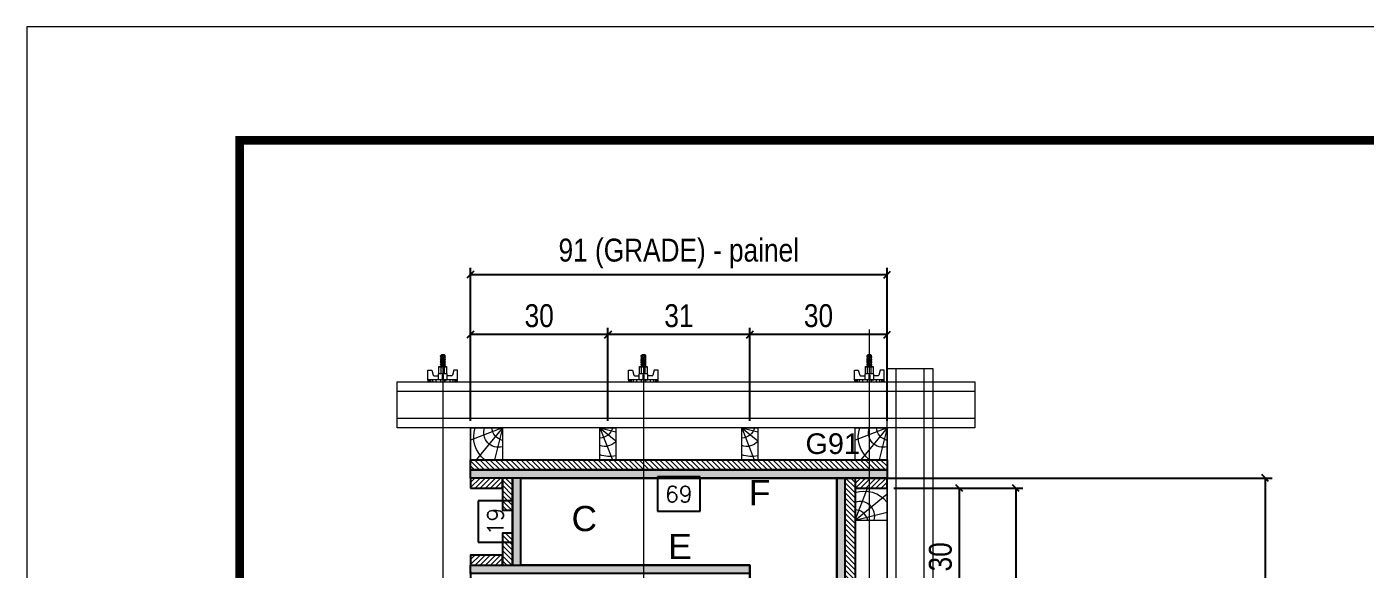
# Model space of a CAD drawing. Extents: x 2949 to 9230, y 1140 to 12527.
# Drawn here: x 6132.5 to 6604, y 10038.5 to 10229.6 of the extents above; entities that cross this region are included whole.
import ezdxf
from ezdxf.enums import TextEntityAlignment as Align

# ---------------------------------------------------------------- set-up
doc = ezdxf.new("R2010")
doc.units = 0
doc.linetypes.add('DASHED', pattern=[0.75, 0.5, -0.25])
for name, color, linetype, lineweight in [('CONCRETO', 251, 'Continuous', 25), ('Folhas', 255, 'Continuous', 9), ('Hachura', 251, 'Continuous', 9), ('Madeira', 126, 'Continuous', 18), ('Perfil Metálico', 224, 'Continuous', 18), ('SARRAFO DE PRESSAO', 251, 'DASHED', 9), ('Texto Seção', 7, 'Continuous', 15)]:
    doc.layers.add(name, color=color, linetype=linetype, lineweight=lineweight)
for name, color, linetype in [('COTA', 241, 'Continuous'), ('Painéis', 200, 'Continuous'), ('SARRAFO', 251, 'Continuous'), ('TEXTO_GERAL', 7, 'Continuous')]:
    doc.layers.add(name, color=color, linetype=linetype)
doc.styles.add('ARIAL', font='arial.ttf')
doc.styles.add('COTA TECNICA 2X', font='techl___.ttf', dxfattribs={"height": 10})
doc.styles.add('ROMANS', font='romans.shx')
doc.styles.add('SANSSERIF', font='sas_____.pfb')
doc.dimstyles.new('Cota Seção interna', dxfattribs={"dimtxt": 7, "dimasz": 6, "dimexe": 0.18, "dimexo": 2, "dimgap": -4, "dimtad": 3, "dimdec": 1, "dimlfac": 0.5, "dimzin": 12, "dimdsep": 46, "dimtxsty": 'ROMANS', "dimblk": 'ARCHTICK', "dimcen": 0.09, "dimse1": 1, "dimse2": 1, "dimsd1": 1, "dimsd2": 1, "dimclrd": 180, "dimclre": 5, "dimclrt": 1, "dimadec": 0, "dimazin": 3, "dimtfac": 1, "dimtdec": 1, "dimtofl": 0, "dimtmove": 0, "dimatfit": 3, "dimldrblk": 'ARCHTICK', "dimfxl": 1, "dimtolj": 1, "dimtzin": 0, "dimarcsym": 0})
doc.dimstyles.new('SECAO PILAR', dxfattribs={"dimtxt": 10, "dimasz": 3, "dimexe": 3, "dimexo": 3, "dimgap": 3, "dimtad": 1, "dimdec": 1, "dimlfac": 0.5, "dimzin": 12, "dimdsep": 46, "dimtxsty": 'COTA TECNICA 2X', "dimblk1": 'OBLIQUE', "dimblk2": 'OBLIQUE', "dimsah": 1, "dimcen": 0.9, "dimclrd": 256, "dimclre": 256, "dimclrt": 256, "dimadec": 1, "dimazin": 3, "dimtfac": 1, "dimtdec": 1, "dimtmove": 0, "dimatfit": 3, "dimfxl": 1, "dimtolj": 1, "dimtzin": 12, "dimarcsym": 0})

# ---------------------------------------------------------------- blocks, each defined once
blk = doc.blocks.new('9999999999')
at = {"layer": 'Folhas'}
blk.add_lwpolyline([(98138.98, 34190.21), (99623.98, 34190.21), (99623.98, 35240.21), (98138.98, 35240.21)], close=True, dxfattribs=at)
at = {"layer": 'Folhas', "color": 30, "const_width": 3}
blk.add_lwpolyline([(98213.98, 34230.21), (99583.98, 34230.21), (99583.98, 35200.21), (98213.98, 35200.21)], close=True, dxfattribs=at)
blk = doc.blocks.new('*D1141')
at = {"layer": 'COTA', "color": 180, "lineweight": -2, "transparency": 16777216}
for p, q in [((127372.36, 30781.79), (127357.36, 30781.79)), ((127357.36, 30781.79), (127357.36, 30763.79)), ((127372.36, 30763.79), (127372.36, 30781.79)), ((127357.36, 30763.79), (127372.36, 30763.79))]:
    blk.add_line(p, q, dxfattribs=at)
at = {"layer": 'Defpoints', "color": 0, "transparency": 16777216}
for p in [(127376.36, 30791.79), (127376.36, 30753.79), (127376.36, 30753.79)]:
    blk.add_point(p, dxfattribs=at)
at = {"layer": 'COTA', "color": 1, "transparency": 16777216, "insert": (127364.86, 30772.79), "char_height": 7, "attachment_point": 5, "rotation": 90, "style": 'ROMANS'}
blk.add_mtext('\\A1;19', dxfattribs=at)
blk = doc.blocks.new('_ArchTick')
at = {"color": 0, "linetype": 'ByBlock', "const_width": 0.15}
blk.add_lwpolyline([(-0.5, -0.5), (0.5, 0.5)], dxfattribs=at)
blk = doc.blocks.new('*D73')
at = {"layer": 'COTA', "color": 180, "lineweight": -2, "transparency": 16777216}
for p, q in [((127488.43, 30466.79), (127473.43, 30466.79)), ((127473.43, 30466.79), (127473.43, 30440.79)), ((127488.43, 30440.79), (127488.43, 30466.79)), ((127473.43, 30440.79), (127488.43, 30440.79))]:
    blk.add_line(p, q, dxfattribs=at)
at = {"layer": 'Defpoints', "color": 0, "transparency": 16777216}
for p in [(127492.43, 30791.79), (127513.96, 30791.79), (127513.96, 30115.79)]:
    blk.add_point(p, dxfattribs=at)
at = {"layer": 'COTA', "color": 1, "transparency": 16777216, "insert": (127480.93, 30453.79), "char_height": 7, "attachment_point": 5, "rotation": 90, "style": 'ROMANS'}
blk.add_mtext('\\A1;338', dxfattribs=at)
blk = doc.blocks.new('*D74')
at = {"layer": 'COTA', "color": 180, "lineweight": -2, "transparency": 16777216}
for p, q in [((127454.29, 30792.29), (127435.63, 30792.29)), ((127435.63, 30792.29), (127435.63, 30777.29)), ((127454.29, 30777.29), (127454.29, 30792.29)), ((127435.63, 30777.29), (127454.29, 30777.29))]:
    blk.add_line(p, q, dxfattribs=at)
at = {"layer": 'Defpoints', "color": 0, "transparency": 16777216}
for p in [(127375.96, 30791.79), (127513.96, 30791.79), (127375.96, 30773.29)]:
    blk.add_point(p, dxfattribs=at)
at = {"layer": 'COTA', "color": 1, "transparency": 16777216, "insert": (127444.96, 30784.79), "char_height": 7, "attachment_point": 5, "style": 'ROMANS'}
blk.add_mtext('\\A1;69', dxfattribs=at)
blk = doc.blocks.new('PONTALETE')
at = {"layer": 'Madeira'}
for q in [(2.71, 7), (7, 5.76), (7, 1.74)]:
    blk.add_line((0, 0), q, dxfattribs=at)
blk.add_lwpolyline([(0, 0), (7, 0), (7, 7), (0, 7)], close=True, dxfattribs=at)
for centre, radius, start, end in [((2.04, 0.06), 6.23, 37.2818, 109.0913), ((1.09, 0.9), 3.19, 343.603, 109.9847), ((-0.21, -0.78), 3.09, 14.6322, 86.0383)]:
    blk.add_arc(centre, radius, start, end, dxfattribs=at)
blk = doc.blocks.new('MEIO PONTALETE')
at = {"layer": 'Madeira'}
for q in [(2.71, 7), (3.5, 2.88), (3.5, 0.87)]:
    blk.add_line((0, 0), q, dxfattribs=at)
blk.add_lwpolyline([(0, 0), (3.5, 0), (3.5, 7), (0, 7)], close=True, dxfattribs=at)
for centre, radius, start, end in [((2.04, 0.06), 6.23, 76.4499, 109.0913), ((1.09, 0.9), 3.19, 40.9063, 109.9847), ((-0.21, -0.78), 3.09, 14.6322, 86.0383)]:
    blk.add_arc(centre, radius, start, end, dxfattribs=at)
blk = doc.blocks.new('_Oblique')
at = {"color": 0, "linetype": 'ByBlock', "lineweight": -2}
blk.add_line((-0.5, -0.5), (0.5, 0.5), dxfattribs=at)
blk = doc.blocks.new('*D75')
at = {"layer": 'COTA', "lineweight": -2, "transparency": 16777216}
for p, q in [((127475.99, 30816.79), (127475.99, 30857.43)), ((127535.96, 30816.79), (127535.96, 30857.43)), ((127535.96, 30854.43), (127475.99, 30854.43))]:
    blk.add_line(p, q, dxfattribs=at)
at = {"layer": 'Defpoints', "color": 0, "transparency": 16777216}
for p in [(127475.99, 30854.43), (127475.99, 30813.79), (127535.96, 30813.79)]:
    blk.add_point(p, dxfattribs=at)
at = {"layer": 'COTA', "lineweight": -2, "transparency": 16777216, "xscale": 3, "yscale": 3, "zscale": 3, "rotation": 180}
blk.add_blockref('_Oblique', (127475.99, 30854.43), dxfattribs=at)
at = {"layer": 'COTA', "lineweight": -2, "transparency": 16777216, "xscale": 3, "yscale": 3, "zscale": 3}
blk.add_blockref('_Oblique', (127535.96, 30854.43), dxfattribs=at)
at = {"layer": 'COTA', "transparency": 16777216, "insert": (127505.98, 30862.65), "char_height": 10, "attachment_point": 5, "style": 'COTA TECNICA 2X'}
blk.add_mtext('\\A1;30', dxfattribs=at)
blk = doc.blocks.new('*D76')
at = {"layer": 'COTA', "lineweight": -2, "transparency": 16777216}
for p, q in [((127414.03, 30816.79), (127414.03, 30857.43)), ((127475.99, 30816.79), (127475.99, 30857.43)), ((127475.99, 30854.43), (127414.03, 30854.43))]:
    blk.add_line(p, q, dxfattribs=at)
at = {"layer": 'Defpoints', "color": 0, "transparency": 16777216}
for p in [(127414.03, 30854.43), (127414.03, 30813.79), (127475.99, 30813.79)]:
    blk.add_point(p, dxfattribs=at)
at = {"layer": 'COTA', "lineweight": -2, "transparency": 16777216, "xscale": 3, "yscale": 3, "zscale": 3, "rotation": 180}
blk.add_blockref('_Oblique', (127414.03, 30854.43), dxfattribs=at)
at = {"layer": 'COTA', "lineweight": -2, "transparency": 16777216, "xscale": 3, "yscale": 3, "zscale": 3}
blk.add_blockref('_Oblique', (127475.99, 30854.43), dxfattribs=at)
at = {"layer": 'COTA', "transparency": 16777216, "insert": (127445.01, 30862.65), "char_height": 10, "attachment_point": 5, "style": 'COTA TECNICA 2X'}
blk.add_mtext('\\A1;31', dxfattribs=at)
blk = doc.blocks.new('*D77')
at = {"layer": 'COTA', "lineweight": -2, "transparency": 16777216}
for p, q in [((127353.96, 30816.79), (127353.96, 30857.43)), ((127414.03, 30816.79), (127414.03, 30857.43)), ((127414.03, 30854.43), (127353.96, 30854.43))]:
    blk.add_line(p, q, dxfattribs=at)
at = {"layer": 'Defpoints', "color": 0, "transparency": 16777216}
for p in [(127353.96, 30854.43), (127353.96, 30813.79), (127414.03, 30813.79)]:
    blk.add_point(p, dxfattribs=at)
at = {"layer": 'COTA', "lineweight": -2, "transparency": 16777216, "xscale": 3, "yscale": 3, "zscale": 3, "rotation": 180}
blk.add_blockref('_Oblique', (127353.96, 30854.43), dxfattribs=at)
at = {"layer": 'COTA', "lineweight": -2, "transparency": 16777216, "xscale": 3, "yscale": 3, "zscale": 3}
blk.add_blockref('_Oblique', (127414.03, 30854.43), dxfattribs=at)
at = {"layer": 'COTA', "transparency": 16777216, "insert": (127384, 30862.65), "char_height": 10, "attachment_point": 5, "style": 'COTA TECNICA 2X'}
blk.add_mtext('\\A1;30', dxfattribs=at)
blk = doc.blocks.new('*D78')
at = {"layer": 'COTA', "lineweight": -2, "transparency": 16777216}
for p, q in [((127353.96, 30816.79), (127353.96, 30883.62)), ((127535.96, 30880.62), (127353.96, 30880.62)), ((127535.96, 30816.79), (127535.96, 30883.62))]:
    blk.add_line(p, q, dxfattribs=at)
at = {"layer": 'Defpoints', "color": 0, "transparency": 16777216}
for p in [(127353.96, 30880.62), (127353.96, 30813.79), (127535.96, 30813.79)]:
    blk.add_point(p, dxfattribs=at)
at = {"layer": 'COTA', "lineweight": -2, "transparency": 16777216, "xscale": 3, "yscale": 3, "zscale": 3, "rotation": 180}
blk.add_blockref('_Oblique', (127353.96, 30880.62), dxfattribs=at)
at = {"layer": 'COTA', "lineweight": -2, "transparency": 16777216, "xscale": 3, "yscale": 3, "zscale": 3}
blk.add_blockref('_Oblique', (127535.96, 30880.62), dxfattribs=at)
at = {"layer": 'COTA', "transparency": 16777216, "insert": (127444.96, 30889.84), "char_height": 10, "attachment_point": 5, "style": 'COTA TECNICA 2X'}
blk.add_mtext('\\A1;91 (GRADE) - painel', dxfattribs=at)
blk = doc.blocks.new('*D98')
at = {"layer": 'COTA', "lineweight": -2, "transparency": 16777216}
for p, q in [((127538.96, 30787.39), (127570.47, 30787.39)), ((127567.47, 30787.39), (127567.47, 30727.39)), ((127538.96, 30727.39), (127570.47, 30727.39))]:
    blk.add_line(p, q, dxfattribs=at)
at = {"layer": 'Defpoints', "color": 0, "transparency": 16777216}
for p in [(127535.96, 30787.39), (127535.96, 30727.39), (127567.47, 30727.39)]:
    blk.add_point(p, dxfattribs=at)
at = {"layer": 'COTA', "lineweight": -2, "transparency": 16777216, "xscale": 3, "yscale": 3, "zscale": 3}
for p, rotation in [((127567.47, 30787.39), 90), ((127567.47, 30727.39), 270)]:
    blk.add_blockref('_Oblique', p, dxfattribs=dict(at, rotation=rotation))
at = {"layer": 'COTA', "transparency": 16777216, "insert": (127559.25, 30757.39), "char_height": 10, "attachment_point": 5, "rotation": 90, "style": 'COTA TECNICA 2X'}
blk.add_mtext('\\A1;30', dxfattribs=at)
blk = doc.blocks.new('*D102')
at = {"layer": 'COTA', "lineweight": -2, "transparency": 16777216}
for p, q in [((127538.96, 30787.39), (127595.17, 30787.39)), ((127592.17, 30787.39), (127592.17, 30543.39)), ((127538.96, 30543.39), (127595.17, 30543.39))]:
    blk.add_line(p, q, dxfattribs=at)
at = {"layer": 'Defpoints', "color": 0, "transparency": 16777216}
for p in [(127535.96, 30787.39), (127535.96, 30543.39), (127592.17, 30543.39)]:
    blk.add_point(p, dxfattribs=at)
at = {"layer": 'COTA', "lineweight": -2, "transparency": 16777216, "xscale": 3, "yscale": 3, "zscale": 3}
for p, rotation in [((127592.17, 30787.39), 90), ((127592.17, 30543.39), 270)]:
    blk.add_blockref('_Oblique', p, dxfattribs=dict(at, rotation=rotation))
at = {"layer": 'COTA', "transparency": 16777216, "insert": (127582.95, 30665.39), "char_height": 10, "attachment_point": 5, "rotation": 90, "style": 'COTA TECNICA 2X'}
blk.add_mtext('\\A1;122 (GRADE)', dxfattribs=at)
blk = doc.blocks.new('C')
at = {"layer": 'Hachura', "color": 0}
for p, q in [((0, 3.22), (0, -3.22)), ((0.45, 3.22), (0, 3.22)), ((0.46, 3.16), (0, 3.16)), ((0.46, 3.05), (0, 3.05)), ((0.45, -3.23), (0.45, 3.22)), ((0.45, 3.22), (2.58, 3.22)), ((2.58, 3.22), (2.58, 2.39)), ((0.46, 2.88), (0, 2.88)), ((0, 2.75), (0, -1.16)), ((0.46, 2.65), (0, 2.65)), ((0.46, 2.23), (0, 2.23)), ((0.46, 1.51), (0, 1.51)), ((0.39, 0.49), (0.17, 0.49)), ((1.74, 0.97), (0.45, 0.97)), ((1.45, 0.1), (0.45, 0.1)), ((1.35, 1.94), (1.35, 0.96)), ((2.58, 2.39), (1.47, 2.09)), ((1.74, -0.97), (1.74, 0.97)), ((1.74, 0.97), (1.74, 0.84)), ((1.74, 0.97), (1.74, 0.84)), ((1.74, 0.84), (3.35, 0.84)), ((3.35, 0.45), (1.74, 0.45)), ((3.32, 0.84), (3.32, -0.84)), ((3.35, 0.84), (3.35, -0.84)), ((3.68, 0.45), (3.35, 0.45)), ((3.84, -0.52), (3.35, 0.45)), ((3.35, 0.06), (3.67, -0.57)), ((3.68, 0.45), (4.16, -0.52)), ((3.72, 0.5), (4.25, -0.57)), ((4.37, -0.55), (3.83, 0.53)), ((4.15, 0.45), (3.93, 0.45)), ((4.42, -0.52), (3.93, 0.45)), ((4.15, 0.45), (4.26, 0.45)), ((4.26, 0.45), (4.74, -0.52)), ((4.3, 0.5), (4.83, -0.57)), ((4.95, -0.55), (4.41, 0.53)), ((4.51, 0.45), (4.84, 0.45)), ((5, -0.52), (4.51, 0.45)), ((4.84, 0.45), (5.32, -0.52)), ((4.88, 0.5), (5.41, -0.57)), ((5.53, -0.55), (4.99, 0.53)), ((5.58, -0.52), (5.09, 0.45)), ((5.42, 0.45), (5.09, 0.45)), ((5.58, -0.52), (5.09, 0.45)), ((5.42, 0.45), (5.74, -0.19)), ((5.46, 0.5), (5.74, -0.07)), ((5.74, 0.19), (5.57, 0.53)), ((5.74, 0.32), (5.68, 0.45)), ((5.68, 0.45), (5.74, 0.45)), ((5.74, 0.45), (5.9, 0.29)), ((5.74, 0.45), (5.74, -0.52)), ((5.9, -0.36), (5.9, 0.29)), ((0.45, 0), (0, 0)), ((0.46, -1.52), (0, -1.52)), ((0.46, -2.23), (0, -2.23)), ((0.46, -2.65), (0, -2.65)), ((0.46, -2.88), (0, -2.88)), ((0.08, -0.48), (0.29, -0.48)), ((0.29, -0.48), (0.4, -0.48)), ((0.45, 0), (0.45, -0.97)), ((0.45, -0.16), (1.45, -0.16)), ((0.45, -0.65), (0.45, -0.32)), ((0.45, -3.23), (0.45, -0.65)), ((0.45, -0.97), (1.74, -0.97)), ((1.35, -1.94), (1.35, -0.97)), ((2.58, -2.39), (1.47, -2.1)), ((3.35, -0.32), (1.74, -0.32)), ((3.35, -0.84), (1.74, -0.84)), ((2.58, -3.23), (2.58, -2.39)), ((3.35, -0.07), (3.58, -0.52)), ((3.35, -0.52), (3.58, -0.52)), ((3.84, -0.52), (4.16, -0.52)), ((4.42, -0.52), (4.74, -0.52)), ((4.63, -0.52), (4.74, -0.52)), ((5, -0.52), (5.32, -0.52)), ((5.58, -0.52), (5.74, -0.52)), ((5.74, -0.52), (5.9, -0.36)), ((5.74, -0.52), (5.74, -0.52)), ((0.46, -3.05), (0, -3.05)), ((0.46, -3.16), (0, -3.16)), ((0, -3.22), (2.57, -3.22))]:
    blk.add_line(p, q, dxfattribs=at)
for centre, radius, start, end in [((1.52, 1.94), 0.161, 104.7436, 180), ((1.44, -0.03), 0.129, 272.695, 87.305), ((3.81, 0.39), 0.143, 25.5688, 154.4312), ((4.39, 0.39), 0.143, 25.5688, 154.4312), ((4.97, 0.39), 0.143, 25.5688, 154.4312), ((5.55, 0.39), 0.143, 25.5688, 154.4312), ((0.17, -0.37), 0.174, 221.744, 317.8592), ((1.52, -1.94), 0.161, 180, 255.2564), ((3.71, -0.4), 0.174, 222.1408, 318.256), ((4.29, -0.4), 0.174, 222.1408, 318.256), ((4.87, -0.4), 0.174, 222.1408, 318.256), ((5.45, -0.4), 0.174, 222.1408, 318.256), ((5.61, -0.4), 0.174, 317.8592, 318.256)]:
    blk.add_arc(centre, radius, start, end, dxfattribs=at)
blk = doc.blocks.new('*D111')
at = {"layer": 'COTA', "lineweight": -2, "transparency": 16777216}
for p, q in [((127524.96, 30791.79), (127704.06, 30791.79)), ((127701.06, 30791.79), (127701.06, 30093.79)), ((127524.96, 30093.79), (127704.06, 30093.79))]:
    blk.add_line(p, q, dxfattribs=at)
at = {"layer": 'Defpoints', "color": 0, "transparency": 16777216}
for p in [(127521.96, 30791.79), (127521.96, 30093.79), (127701.06, 30093.79)]:
    blk.add_point(p, dxfattribs=at)
at = {"layer": 'COTA', "lineweight": -2, "transparency": 16777216, "xscale": 3, "yscale": 3, "zscale": 3}
for p, rotation in [((127701.06, 30791.79), 90), ((127701.06, 30093.79), 270)]:
    blk.add_blockref('_Oblique', p, dxfattribs=dict(at, rotation=rotation))
at = {"layer": 'COTA', "transparency": 16777216, "insert": (127692.81, 30442.79), "char_height": 10, "attachment_point": 5, "rotation": 90, "style": 'COTA TECNICA 2X'}
blk.add_mtext('\\A1;349 - painel', dxfattribs=at)
blk = doc.blocks.new('*D113')
at = {"layer": 'COTA', "lineweight": -2, "transparency": 16777216}
for p, q in [((127353.96, 30750.79), (127353.96, 30718.67)), ((127475.96, 30750.79), (127475.96, 30718.67)), ((127475.96, 30721.67), (127353.96, 30721.67))]:
    blk.add_line(p, q, dxfattribs=at)
at = {"layer": 'Defpoints', "color": 0, "transparency": 16777216}
for p in [(127353.96, 30753.79), (127475.96, 30753.79), (127353.96, 30721.67)]:
    blk.add_point(p, dxfattribs=at)
at = {"layer": 'COTA', "lineweight": -2, "transparency": 16777216, "xscale": 3, "yscale": 3, "zscale": 3, "rotation": 180}
blk.add_blockref('_Oblique', (127353.96, 30721.67), dxfattribs=at)
at = {"layer": 'COTA', "lineweight": -2, "transparency": 16777216, "xscale": 3, "yscale": 3, "zscale": 3}
blk.add_blockref('_Oblique', (127475.96, 30721.67), dxfattribs=at)
at = {"layer": 'COTA', "transparency": 16777216, "insert": (127414.96, 30729.78), "char_height": 10, "attachment_point": 5, "style": 'COTA TECNICA 2X'}
blk.add_mtext('\\A1;61 - painel', dxfattribs=at)
blk = doc.blocks.new('SECAO 2')
at = {"layer": 'Hachura'}
h = blk.add_hatch(dxfattribs=at)
h.set_pattern_fill('ANSI31', color=256, scale=0.5, angle=270, style=0)
h.set_pattern_definition([(315, (120008.9248, 19667.8833), (1.12253202, 1.12253202), [])])
h.paths.add_polyline_path([(127353.96, 30799.79), (127353.96, 30795.39), (127535.96, 30795.39), (127535.96, 30799.79)])
h = blk.add_hatch(color=256, dxfattribs=at)
h.dxf.hatch_style = 1
h.paths.add_polyline_path([(127535.96, 30795.39), (127535.96, 30791.79), (127353.96, 30791.79), (127353.96, 30795.39)])
h = blk.add_hatch(dxfattribs=at)
h.set_pattern_fill('ANSI31', color=256, scale=0.5, angle=180, style=0)
h.set_pattern_definition([(225, (118991.7627, 7999.5779), (1.12253202, -1.12253202), [])])
h.paths.add_polyline_path([(127367.96, 30791.79), (127367.96, 30787.39), (127353.96, 30787.39), (127353.96, 30791.79)])
h = blk.add_hatch(dxfattribs=at)
h.set_pattern_fill('ANSI31', color=256, scale=0.5, angle=90, style=0)
h.set_pattern_definition([(135, (105920.5064, 40512.7379), (-1.12253202, -1.12253202), [])])
h.paths.add_polyline_path([(127367.96, 30791.79), (127372.36, 30791.79), (127372.36, 30777.79), (127367.96, 30777.79)])
h = blk.add_hatch(color=256, dxfattribs=at)
h.dxf.hatch_style = 1
h.paths.add_polyline_path([(127375.96, 30791.79), (127372.36, 30791.79), (127372.36, 30753.79), (127375.96, 30753.79)])
h = blk.add_hatch(color=256, dxfattribs=at)
h.dxf.hatch_style = 1
h.paths.add_polyline_path([(127513.96, 30791.79), (127513.96, 30093.79), (127517.56, 30093.79), (127517.56, 30791.79)])
h = blk.add_hatch(dxfattribs=at)
h.set_pattern_fill('ANSI31', color=256, scale=0.5, angle=270, style=0)
h.set_pattern_definition([(315, (151470.5227, 21436.8342), (1.12253202, 1.12253202), [])])
h.paths.add_polyline_path([(127517.56, 30791.79), (127521.96, 30791.79), (127521.96, 30093.79), (127517.56, 30093.79)])
h = blk.add_hatch(dxfattribs=at)
h.set_pattern_fill('ANSI31', color=256, scale=0.5, angle=180, style=0)
h.set_pattern_definition([(225, (118823.3627, 7999.5779), (1.12253202, -1.12253202), [])])
h.paths.add_polyline_path([(127535.96, 30791.79), (127535.96, 30787.39), (127521.96, 30787.39), (127521.96, 30791.79)])
h = blk.add_hatch(dxfattribs=at)
h.set_pattern_fill('ANSI31', color=256, scale=0.5, angle=90, style=0)
h.set_pattern_definition([(135, (105920.5064, 40488.7379), (-1.12253202, -1.12253202), [])])
h.paths.add_polyline_path([(127367.96, 30767.79), (127372.36, 30767.79), (127372.36, 30753.79), (127367.96, 30753.79)])
h = blk.add_hatch(dxfattribs=at)
h.set_pattern_fill('ANSI31', color=256, scale=0.5, angle=180, style=0)
h.set_pattern_definition([(225, (118991.7627, 7965.9779), (1.12253202, -1.12253202), [])])
h.paths.add_polyline_path([(127367.96, 30758.19), (127367.96, 30753.79), (127353.96, 30753.79), (127353.96, 30758.19)])
h = blk.add_hatch(color=256, dxfattribs=at)
h.dxf.hatch_style = 1
h.paths.add_polyline_path([(127353.96, 30753.79), (127475.96, 30753.79), (127475.96, 30750.19), (127353.96, 30750.19)])
at = {"layer": 'CONCRETO', "color": 2}
blk.add_lwpolyline([(127513.96, 30115.79), (127475.96, 30115.79), (127475.96, 30753.79), (127375.96, 30753.79), (127375.96, 30791.79), (127513.96, 30791.79)], close=True, dxfattribs=at)
at = {"layer": 'Hachura'}
for p, q in [((127528.16, 30856.69), (127528.17, 30723.89)), ((127341.87, 30844.59), (127341.88, 30704.79)), ((127429.49, 30844.59), (127429.5, 30704.79))]:
    blk.add_line(p, q, dxfattribs=at)
at = {"layer": 'Madeira'}
for points in [[(127535.96, 30799.79), (127535.96, 30813.79), (127353.96, 30813.79), (127353.96, 30799.79)], [(127535.96, 30543.39), (127521.96, 30543.39), (127521.96, 30787.39), (127535.96, 30787.39)]]:
    blk.add_lwpolyline(points, close=True, dxfattribs=at)
at = {"layer": 'Painéis', "linetype": 'ByBlock'}
for p, q in [((127513.96, 30791.79), (127521.96, 30791.79)), ((127521.96, 30791.79), (127521.96, 30788.01))]:
    blk.add_line(p, q, dxfattribs=at)
at = {"layer": 'Painéis'}
for points in [[(127535.96, 30795.39), (127535.96, 30791.79), (127353.96, 30791.79), (127353.96, 30795.39)], [(127375.96, 30791.79), (127372.36, 30791.79), (127372.36, 30753.79), (127375.96, 30753.79)], [(127513.96, 30791.79), (127521.96, 30791.79), (127522.36, 30093.79), (127513.96, 30093.79)], [(127513.96, 30791.79), (127513.96, 30093.79), (127517.56, 30093.79), (127517.56, 30791.79)], [(127353.96, 30753.79), (127475.96, 30753.79), (127475.96, 30750.19), (127353.96, 30750.19)]]:
    blk.add_lwpolyline(points, close=True, dxfattribs=at)
at = {"layer": 'Perfil Metálico'}
for points in [[(127535.96, 30839.69), (127555.96, 30839.69), (127555.96, 30069.42), (127535.96, 30069.42)], [(127551.96, 30069.42), (127539.96, 30069.42), (127539.96, 30839.69), (127551.96, 30839.69)], [(127322.02, 30813.79), (127322.02, 30833.79), (127574.28, 30833.79), (127574.28, 30813.79)], [(127574.28, 30829.79), (127574.28, 30817.79), (127322.02, 30817.79), (127322.02, 30829.79)]]:
    blk.add_lwpolyline(points, close=True, dxfattribs=at)
at = {"layer": 'SARRAFO'}
for points in [[(127535.96, 30795.39), (127353.96, 30795.39), (127353.96, 30799.79), (127535.96, 30799.79)], [(127535.96, 30795.39), (127353.96, 30795.39), (127353.96, 30799.79), (127535.96, 30799.79)], [(127353.96, 30787.39), (127367.96, 30787.39), (127367.96, 30791.79), (127353.96, 30791.79)], [(127372.36, 30777.79), (127372.36, 30791.79), (127367.96, 30791.79), (127367.96, 30777.79)], [(127521.96, 30787.39), (127535.96, 30787.39), (127535.96, 30791.79), (127521.96, 30791.79)], [(127372.36, 30753.79), (127372.36, 30767.79), (127367.96, 30767.79), (127367.96, 30753.79)], [(127353.96, 30753.79), (127367.96, 30753.79), (127367.96, 30758.19), (127353.96, 30758.19)]]:
    blk.add_lwpolyline(points, close=True, dxfattribs=at)
at = {"layer": 'Hachura', "linetype": 'Continuous', "xscale": 2, "yscale": 2, "zscale": 2, "rotation": 90.00000000000001}
for p in [(127341.87, 30833.79), (127429.49, 30833.79), (127528.16, 30833.79)]:
    blk.add_blockref('C', p, dxfattribs=at)
at = {"layer": 'Madeira'}
for name, p, xscale, yscale, zscale, rotation in [('PONTALETE', (127367.96, 30813.79), -2, 2, 2, 90), ('MEIO PONTALETE', (127410.53, 30813.79), -1.999999997962732, 1.999999997962732, 1.999999997962732, 180), ('MEIO PONTALETE', (127472.49, 30813.79), -1.999999997962732, 1.999999997962732, 1.999999997962732, 180), ('PONTALETE', (127535.96, 30813.79), -2, 2, 2, 90)]:
    blk.add_blockref(name, p, dxfattribs=dict(at, xscale=xscale, yscale=yscale, zscale=zscale, rotation=rotation))
at = {"layer": 'Madeira', "xscale": 2, "yscale": 2, "zscale": 2}
blk.add_blockref('PONTALETE', (127521.96, 30773.39), dxfattribs=at)
at = {"layer": 'Texto Seção', "color": 0, "linetype": 'Continuous', "style": 'SANSSERIF'}
blk.add_text('G91', height=9, dxfattribs=at).set_placement((127500.32, 30806.82), align=Align.MIDDLE_LEFT)
at = {"layer": 'TEXTO_GERAL', "style": 'ARIAL'}
for s, p in [('F', (127480.29, 30785.44)), ('C', (127403.69, 30774.11)), ('E', (127445.49, 30761.93))]:
    blk.add_text(s, height=11, dxfattribs=at).set_placement(p, align=Align.MIDDLE_CENTER)
at = {"layer": 'COTA'}
for base, p1, p2, angle, text, picture, middle in [((127353.96, 30880.62), (127535.96, 30813.79), (127353.96, 30813.79), 180, '<> (GRADE) - painel', '*D78', (127444.96, 30889.84)), ((127701.06, 30093.79), (127521.96, 30791.79), (127521.96, 30093.79), 90, '<> - painel', '*D111', (127692.81, 30442.79)), ((127592.17, 30543.39), (127535.96, 30787.39), (127535.96, 30543.39), 90, '<> (GRADE)', '*D102', (127582.95, 30665.39)), ((127353.96, 30721.67), (127475.96, 30753.79), (127353.96, 30753.79), 180, '<> - painel', '*D113', (127414.96, 30729.78))]:
    dim = blk.add_linear_dim(base=base, p1=p1, p2=p2, angle=angle, text=text, dimstyle='SECAO PILAR', dxfattribs=at)
    dim.commit()
    dim.dimension.update_dxf_attribs({"geometry": picture, "text_midpoint": middle})
for base, p1, p2, angle, dimstyle, picture, middle in [((127353.96, 30854.43), (127414.03, 30813.79), (127353.96, 30813.79), 180, 'SECAO PILAR', '*D77', (127384, 30862.65)), ((127414.03, 30854.43), (127475.99, 30813.79), (127414.03, 30813.79), 180, 'SECAO PILAR', '*D76', (127445.01, 30862.65)), ((127475.99, 30854.43), (127535.96, 30813.79), (127475.99, 30813.79), 180, 'SECAO PILAR', '*D75', (127505.98, 30862.65)), ((127375.96, 30773.29), (127513.96, 30791.79), (127375.96, 30791.79), 180, 'Cota Seção interna', '*D74', (127444.96, 30784.79)), ((127567.47, 30727.39), (127535.96, 30787.39), (127535.96, 30727.39), 90, 'SECAO PILAR', '*D98', (127559.25, 30757.39))]:
    dim = blk.add_linear_dim(base=base, p1=p1, p2=p2, angle=angle, dimstyle=dimstyle, dxfattribs=at)
    dim.commit()
    dim.dimension.update_dxf_attribs({"geometry": picture, "text_midpoint": middle})
for base, p1, p2, angle, picture, middle, dimtype in [((127376.36, 30753.79), (127376.36, 30791.79), (127376.36, 30753.79), 270, '*D1141', (127376.36, 30772.79), 128), ((127492.43, 30791.79), (127513.96, 30115.79), (127513.96, 30791.79), 90, '*D73', (127492.43, 30453.79), 129)]:
    dim = blk.add_linear_dim(base=base, p1=p1, p2=p2, angle=angle, dimstyle='Cota Seção interna', dxfattribs=at)
    dim.commit()
    dim.dimension.update_dxf_attribs({"geometry": picture, "text_midpoint": middle, "dimtype": dimtype})

msp = doc.modelspace()

# ---------------------------------------------------------------- block references
at = {"layer": 'Painéis', "linetype": 'ByBlock', "xscale": 0.8065405114314628, "yscale": 0.8065405114314628, "zscale": 0.8065405114314628}
msp.add_blockref('SECAO 2', (-96427.31, -14764.2), dxfattribs=at)
at = {"layer": 'SARRAFO DE PRESSAO', "color": 6, "linetype": 'ByBlock'}
msp.add_blockref('9999999999', (-92006.44, -25010.62), dxfattribs=at)

doc.saveas('drawing.dxf')
